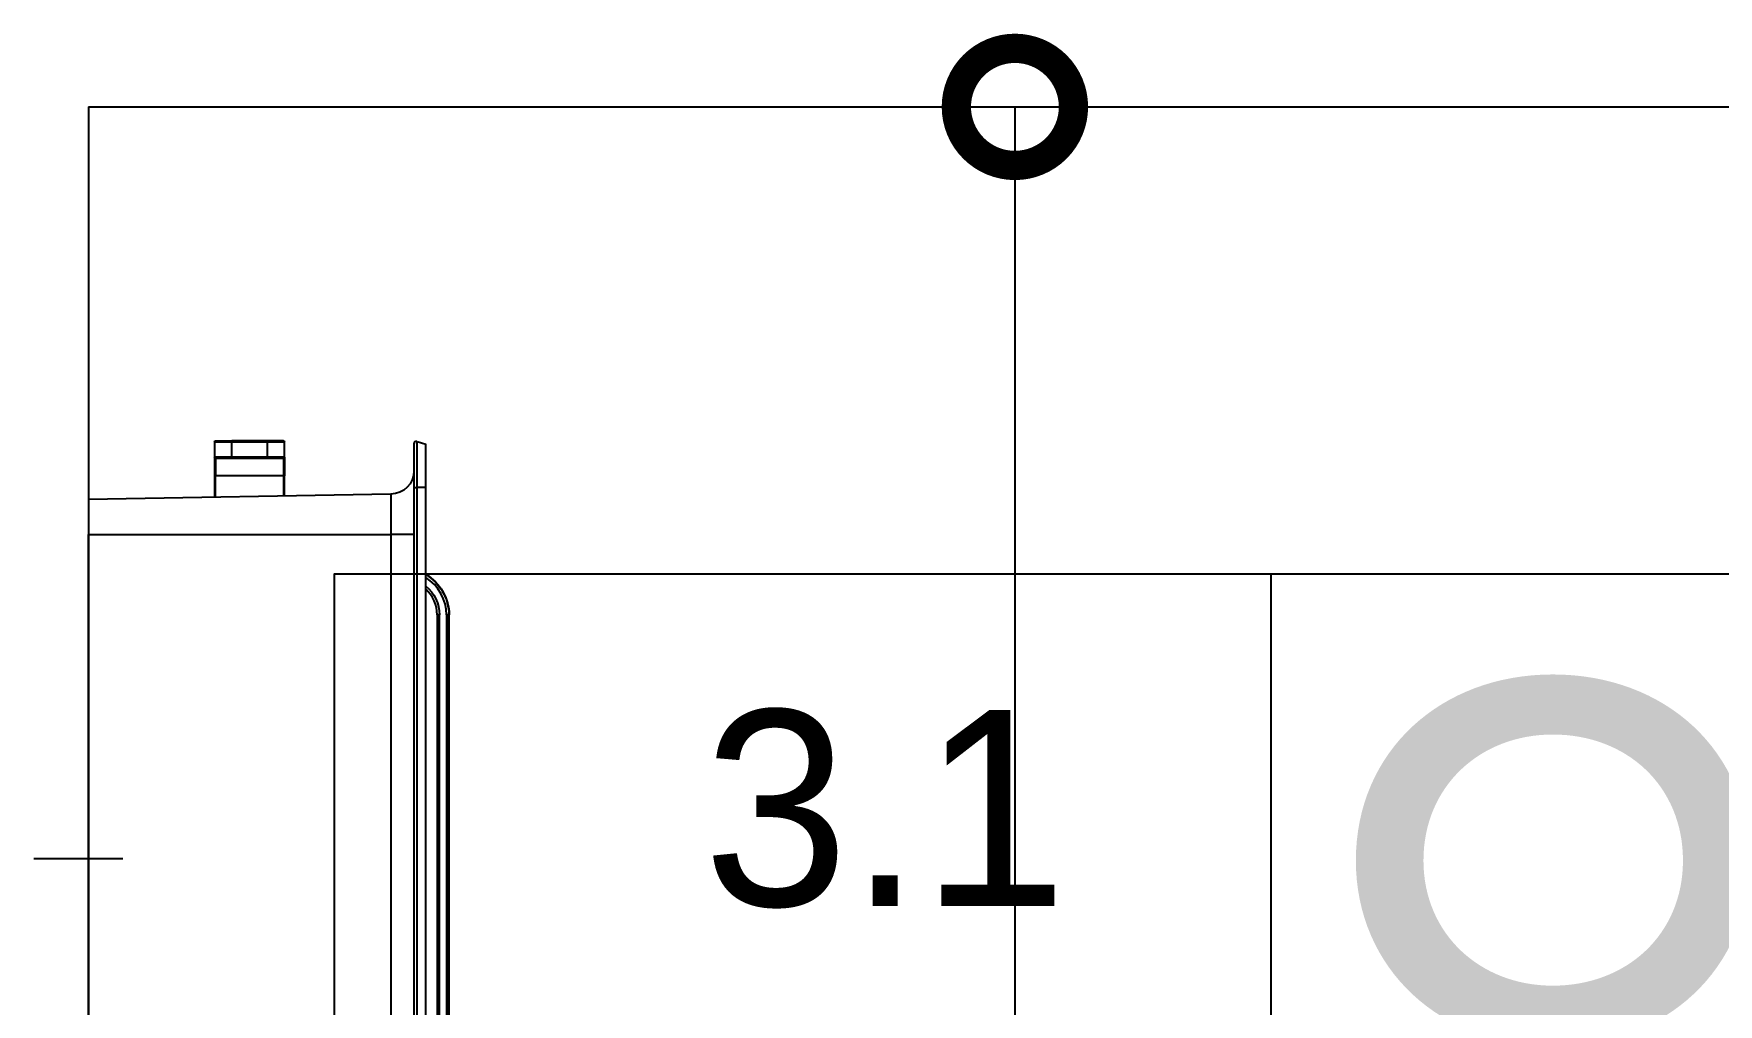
# Model space of a CAD drawing. Header units: inches. Extents: x -192760 to -100777, y -168280 to -114728.
# Drawn here: x -129726 to -129007, y -119262 to -118847 of the extents above; entities that cross this region are included whole.
import ezdxf

# ---------------------------------------------------------------- set-up
doc = ezdxf.new("R2010")
doc.units = ezdxf.units.IN
doc.header["$LTSCALE"] = 50
doc.header["$MEASUREMENT"] = 0
doc.linetypes.add('ACAD_ISO04W100', pattern=[30, 24, -3, 0, -3])
for name, color, linetype in [('도면층1', 1, 'ACAD_ISO04W100'), ('도면층2', 2, 'Continuous'), ('도면층4', 4, 'Continuous'), ('도면층6', 6, 'Continuous')]:
    doc.layers.add(name, color=color, linetype=linetype)
doc.styles.add('스타일1', font='HY울릉도M.TTF')
doc.styles.add('휴먼엑스포', font='Expo M.ttf')
doc.dimstyles.new('404040', dxfattribs={"dimscale": 40, "dimtxt": 2.5, "dimasz": 2.5, "dimexe": 1.25, "dimexo": 2, "dimtad": 1, "dimdec": 0, "dimtxsty": '스타일1', "dimblk": 'DOTSMALL', "dimcen": 2.5, "dimclrd": 1, "dimclre": 1, "dimclrt": 2, "dimadec": 0, "dimazin": 0, "dimtfac": 1, "dimtdec": 0, "dimtix": 1, "dimtmove": 0, "dimatfit": 3, "dimldrblk": 'DOTSMALL', "dimfxl": 0, "dimarcsym": 0})

# ---------------------------------------------------------------- blocks, each defined once
blk = doc.blocks.new('_DOTSMALL')
at = {"color": 0, "linetype": 'ByBlock', "const_width": 0.5}
blk.add_lwpolyline([(-0.0625, 0, 1), (0.0625, 0, 1)], format="xyb", close=True, dxfattribs=at)
blk = doc.blocks.new('*D60')
at = {"layer": 'Defpoints', "color": 0}
for p in [(-129702.77, -118878.48), (-129702.77, -120978.48), (-129307.23, -120978.48)]:
    blk.add_point(p, dxfattribs=at)
at = {"layer": '도면층2', "color": 1, "lineweight": -2}
for p, q in [((-129622.77, -118878.48), (-129257.23, -118878.48)), ((-129307.23, -118878.48), (-129307.23, -120978.48)), ((-129622.77, -120978.48), (-129257.23, -120978.48))]:
    blk.add_line(p, q, dxfattribs=at)
at = {"layer": '도면층2', "color": 1, "lineweight": -2, "xscale": 100, "yscale": 100, "zscale": 100}
for p, rotation in [((-129307.23, -118878.48), 90), ((-129307.23, -120978.48), 270)]:
    blk.add_blockref('_DOTSMALL', p, dxfattribs=dict(at, rotation=rotation))
at = {"layer": '도면층2', "color": 2, "insert": (-129384.22, -119928.48), "char_height": 100, "attachment_point": 5, "rotation": 90, "style": '스타일1'}
blk.add_mtext('2100', dxfattribs=at)

msp = doc.modelspace()

# ---------------------------------------------------------------- linework, layer by layer
at = {"layer": '도면층1'}
msp.add_open_spline([(-129726.12, -119199.36), (-129693.12, -119199.36), (-129688.12, -119199.36)], degree=1, knots=[0, 0, 0.868421, 1, 1], dxfattribs=at)
at = {"layer": '도면층2'}
for q in [(-129702.77, -120978.48), (-128212.77, -118878.48)]:
    msp.add_line((-129702.77, -118878.48), q, dxfattribs=at)
at = {"layer": '도면층4'}
msp.add_line((-129197.86, -119502.55), (-129197.86, -119078.04), dxfattribs=at)
msp.add_lwpolyline([(-128330.85, -119078.04), (-129597.86, -119078.04), (-129597.86, -119502.55), (-128330.85, -119502.55)], close=True, dxfattribs=at)
at = {"layer": '도면층6'}
for p, q in [((-129649, -119021.48), (-129641.5, -119021.48)), ((-129649, -119021.48), (-129649, -119027.98)), ((-129648.5, -119020.98), (-129641.5, -119020.98)), ((-129641.5, -119020.98), (-129641.5, -119021.48)), ((-129626.5, -119020.98), (-129641.5, -119020.98)), ((-129641.5, -119027.98), (-129641.5, -119021.48)), ((-129641.5, -119021.48), (-129626.5, -119021.48)), ((-129619.5, -119020.98), (-129626.5, -119020.98)), ((-129626.5, -119020.98), (-129626.5, -119021.48)), ((-129626.5, -119021.48), (-129619, -119021.48)), ((-129626.5, -119021.48), (-129626.5, -119027.98)), ((-129619, -119027.98), (-129619, -119021.48)), ((-129563.77, -119022.33), (-129563.77, -119040.98)), ((-129562.48, -119040.98), (-129562.48, -119021.37)), ((-129562.48, -119021.37), (-129558.77, -119022.48)), ((-129558.77, -119040.98), (-129558.77, -119022.48)), ((-129641.5, -119027.98), (-129649, -119027.98)), ((-129649, -119027.98), (-129649, -119035.98)), ((-129648.5, -119028.48), (-129641.5, -119028.48)), ((-129648.5, -119028.48), (-129648.5, -119035.98)), ((-129641.5, -119027.98), (-129641.5, -119028.48)), ((-129626.5, -119027.98), (-129641.5, -119027.98)), ((-129641.5, -119028.48), (-129626.5, -119028.48)), ((-129619, -119027.98), (-129626.5, -119027.98)), ((-129626.5, -119027.98), (-129626.5, -119028.48)), ((-129626.5, -119028.48), (-129619.5, -119028.48)), ((-129619.5, -119028.48), (-129619.5, -119035.98)), ((-129619, -119027.98), (-129619, -119035.98)), ((-129649, -119035.98), (-129648.5, -119035.98)), ((-129649, -119035.98), (-129649, -119045.13)), ((-129619.5, -119035.98), (-129648.5, -119035.98)), ((-129648.5, -119045.12), (-129648.5, -119035.98)), ((-129619, -119035.98), (-129619.5, -119035.98)), ((-129619.5, -119035.98), (-129619.5, -119044.62)), ((-129619, -119044.61), (-129619, -119035.98)), ((-129573.59, -119043.81), (-129702.77, -119046.07)), ((-129573.59, -119043.81), (-129573.59, -119060.98)), ((-129563.77, -119040.98), (-129562.48, -119040.98)), ((-129563.77, -119040.98), (-129563.77, -119412.98)), ((-129562.48, -119412.98), (-129562.48, -119040.98)), ((-129558.77, -119040.98), (-129562.48, -119040.98)), ((-129558.77, -119412.98), (-129558.77, -119040.98)), ((-129702.77, -119046.07), (-129702.77, -119060.98)), ((-129702.77, -119414.88), (-129702.77, -119060.98)), ((-129702.77, -119060.98), (-129573.59, -119060.98)), ((-129563.77, -119060.98), (-129573.59, -119060.98)), ((-129573.59, -119060.98), (-129573.59, -119412.98)), ((-129552.89, -119095.36), (-129553.89, -119095.36)), ((-129553.89, -119095.36), (-129553.89, -119354.48)), ((-129552.89, -119354.48), (-129552.89, -119095.36)), ((-129548.89, -119095.36), (-129549.89, -119095.36)), ((-129549.89, -119095.36), (-129549.89, -119354.48)), ((-129548.89, -119354.48), (-129548.89, -119095.36)), ((-129548.89, -119095.36), (-129548.77, -119095.36)), ((-129548.77, -119354.48), (-129548.77, -119095.36))]:
    msp.add_line(p, q, dxfattribs=at)
at = {"layer": '도면층6', "extrusion": (0, 0, -1)}
for centre, radius, start, end in [((129648.5, -119021.48), 0.5, 0, 90), ((129619.5, -119021.48), 0.5, 90, 180), ((129648.5, -119027.98), 0.5, 270, 0), ((129573.77, -119033.82), 10, 180, 269), ((129568.77, -119095.36), 20, 120.0001, 180), ((129568.77, -119095.36), 19.88, 120.20452, 180), ((129568.77, -119095.36), 15.88, 129.03637, 180)]:
    msp.add_arc(centre, radius, start, end, dxfattribs=at)
at = {"layer": '도면층6'}
for centre, radius, start, end in [((-129562.77, -119022.33), 1, 73.30076, 180), ((-129619.5, -119027.98), 0.5, 270, 0), ((-129568.77, -119095.36), 18.88, 0, 58.0127), ((-129568.77, -119095.36), 14.88, 0, 47.76658)]:
    msp.add_arc(centre, radius, start, end, dxfattribs=at)

# ---------------------------------------------------------------- texts
at = {"layer": '도면층4', "style": '휴먼엑스포'}
for s, height, p in [('안 방', 261.161, (-129185.18, -119392.58)), ('3.1', 83.571, (-129440.31, -119219.57))]:
    msp.add_text(s, height=height, dxfattribs=at).set_placement(p)

# ---------------------------------------------------------------- dimensions: what is measured, and where the dimension line sits
at = {"layer": '도면층2'}
dim = msp.add_linear_dim(base=(-129307.23, -120978.48), p1=(-129702.77, -118878.48), p2=(-129702.77, -120978.48), angle=90, dimstyle='404040', override={"dimfxl": 2, "dimarcsym": 2}, dxfattribs=at)
dim.commit()
dim.dimension.update_dxf_attribs({"geometry": '*D60', "text_midpoint": (-129384.22, -119928.48)})

doc.saveas('drawing.dxf')
